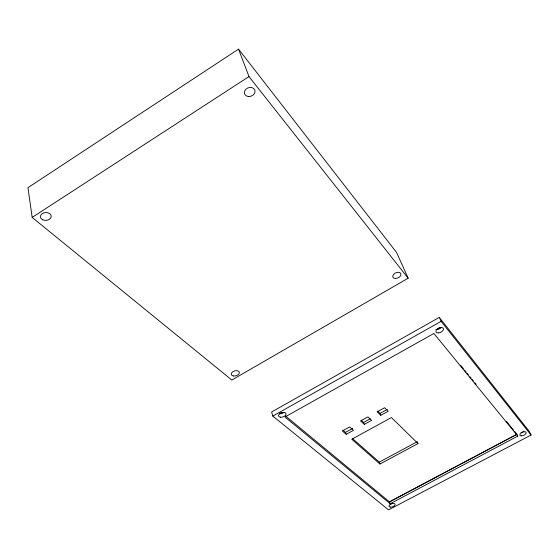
<?xml version="1.0" encoding="UTF-8"?>
<svg xmlns="http://www.w3.org/2000/svg" width="559" height="559" viewBox="0 0 559 559"><rect width="100%" height="100%" fill="white"/><g stroke="black" fill="none" stroke-linecap="round" stroke-linejoin="round"><path stroke-width="0.84" d="M238.539 49.122L27.95 187.677L32.17 217.416L231.817 380.036L408.154 278.207L396.59 252.493L238.539 49.122L248.993 76.583L408.154 278.207M32.17 217.416L248.993 76.583M439.29 317.4L271.604 411.99L272.834 416.071L388.554 509.878L531.05 435.042L529.317 431.492L439.29 317.4L441.107 321.348L531.05 435.042M272.834 416.071L441.107 321.348M342.947 430.137L345.49 432.38L352.75 428.39M361.107 420.144L363.588 422.443L370.177 418.824M377.632 411.061L380.05 413.401L387.436 409.342M346.175 434.322L353.449 430.332L349.668 426.95L342.36 430.968L346.175 434.322L345.49 432.38M364.3 424.379L371.637 420.354L367.955 416.888L360.583 420.948L364.3 424.379L363.588 422.443M380.791 415.33L388.184 411.277L384.592 407.742L377.157 411.829L380.791 415.33L380.05 413.401M352.359 438.431L379.268 462.132L417.259 441.708M418.006 443.573L391.44 417.538L351.765 439.234L379.959 464.012L418.006 443.573L417.51 442.33M517.802 436.076L433.889 333.457L284.957 417.014L390.196 503.736L517.802 436.076L517.229 434.888M285.67 416.092L389.532 501.919L516.942 434.294L389.49 501.8L390.196 503.736M460.616 365.306L463.376 368.688M464.48 370.037L466.136 372.07M467.24 373.419L468.344 374.775M470 376.801L471.104 378.157M472.215 379.505L473.319 380.861M474.975 382.887L476.079 384.243M506.454 421.437L513.63 430.234M514.734 431.583L516.39 433.616M379.268 462.132L379.959 464.012M441.212 327.504A4.025 2.362 -24.2 0 1 435.922 329.482M523.965 431.129A3.382 1.649 -24.3 0 1 521.002 432.694M392.271 503.296A3.242 1.551 -20.1 0 1 389.916 504.008M283.902 412.416A3.885 2.215 -17.5 0 1 279.374 413.73M440.254 327.574A4.018 2.362 -24.2 0 1 437.473 328.867M282.945 412.332A3.878 2.215 -17.5 0 1 280.101 413.157M395.465 278.452A4.339 2.76 -24 0 0 400.922 273.868A4.339 2.76 -24 0 0 394.214 273.805A4.339 2.76 -24 0 0 395.465 278.452M248.455 96.546A5.471 4.437 -20.9 0 0 254.827 90.076A5.471 4.437 -20.9 0 0 245.806 89.335A5.471 4.437 -20.9 0 0 248.455 96.546M233.417 375.962A4.158 2.522 -15.8 0 0 239.364 372.539A4.158 2.522 -15.8 0 0 233.138 371.532A4.158 2.522 -15.8 0 0 233.417 375.962M42.715 219.792A5.408 3.927 -4.2 0 0 51.204 216.626A5.408 3.927 -4.2 0 0 43.539 212.986A5.408 3.927 -4.2 0 0 42.715 219.792M390.315 507.097A3.249 1.551 -20.1 0 0 395.157 504.56A3.249 1.551 -20.1 0 0 390.741 504.176A3.249 1.551 -20.1 0 0 390.315 507.097M521.666 435.838A3.389 1.642 -24.3 0 0 526.187 432.631A3.389 1.642 -24.3 0 0 521.247 432.932A3.389 1.642 -24.3 0 0 521.666 435.838M280.422 417.182A3.892 2.208 -17.5 0 0 286.061 414.03A3.892 2.208 -17.5 0 0 280.394 413.241A3.892 2.208 -17.5 0 0 280.422 417.182M438.284 332.905A4.032 2.355 -24.2 0 0 443.462 328.797A4.032 2.355 -24.2 0 0 437.348 328.881A4.032 2.355 -24.2 0 0 438.284 332.905"/></g></svg>
